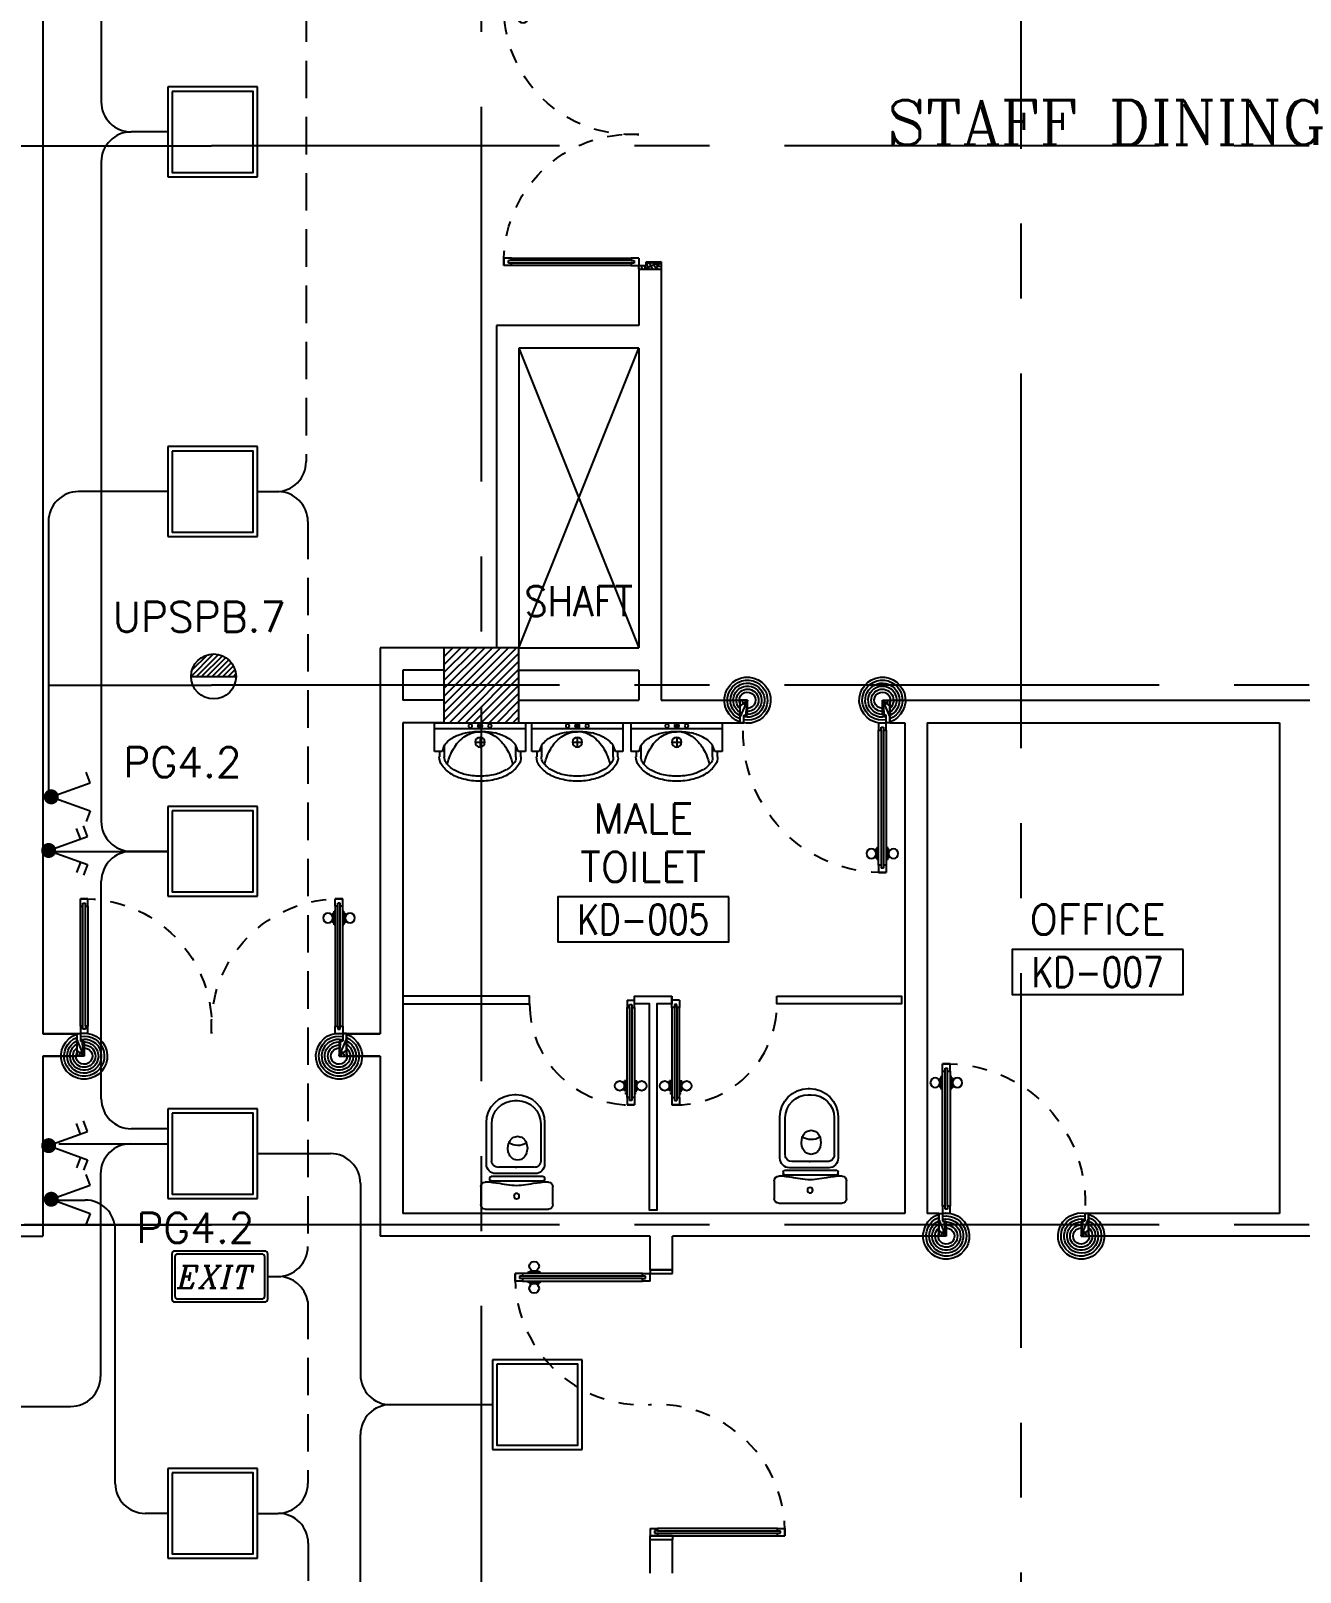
# Model space of a CAD drawing. Extents: x -10 to 91, y -4 to 87.
# Drawn here: x 70.58 to 79.05, y 52.99 to 63.27 of the extents above; entities that cross this region are included whole.
import ezdxf
from ezdxf.enums import TextEntityAlignment as Align

# ---------------------------------------------------------------- set-up
doc = ezdxf.new("R2010")
doc.units = 0
doc.header["$MEASUREMENT"] = 0
for name, pattern in [('CENTER', [2, 1.25, -0.25, 0.25, -0.25]), ('CENTERX2', [4, 2.5, -0.5, 0.5, -0.5]), ('HIDDEN', [0.375, 0.25, -0.125])]:
    doc.linetypes.add(name, pattern=pattern)
doc.layers.get('0').update_dxf_attribs({"linetype": 'CONTINUOUS'})
for name, color, linetype in [('AXES', 11, 'CENTERX2'), ('AXES1', 11, 'CENTER'), ('COL', 11, 'CONTINUOUS'), ('DIM', 11, 'CONTINUOUS'), ('DOOR', 11, 'CONTINUOUS'), ('E-CLINE', 2, 'CONTINUOUS'), ('E-HLINE', 2, 'HIDDEN'), ('E-LITE', 4, 'CONTINUOUS'), ('E-SWITCH', 4, 'CONTINUOUS'), ('E-TEXT', 4, 'CONTINUOUS'), ('E-TRXT', 4, 'CONTINUOUS'), ('EL-LITE', 4, 'CONTINUOUS'), ('HAT', 11, 'CONTINUOUS'), ('PART', 11, 'CONTINUOUS'), ('RM-BOX', 11, 'CONTINUOUS'), ('RM-NAME', 11, 'CONTINUOUS'), ('RM-NO', 11, 'CONTINUOUS'), ('SHAFTS', 11, 'CONTINUOUS'), ('SUNI-FUR', 11, 'CONTINUOUS'), ('WALL', 11, 'CONTINUOUS')]:
    doc.layers.add(name, color=color, linetype=linetype)
doc.styles.add('ITALICC', font='italicc')
doc.styles.add('ROMANC', font='romanc', dxfattribs={"height": 0.1})
doc.styles.add('ROMANS', font='ROMANS.shx', dxfattribs={"width": 0.6})

# ---------------------------------------------------------------- blocks, each defined once
blk = doc.blocks.new('RM1')
at = {"layer": 'RM-BOX'}
blk.add_lwpolyline([(570, -200), (-570, -200), (-570, -500), (570, -500)], close=True, dxfattribs=at)
at = {"layer": 'RM-NAME', "style": 'ROMANS'}
for tag, p in [('ROOMNAME1', (0, 324)), ('ROOMNAME2', (0, 0))]:
    blk.add_attdef(tag, text='', height=200, dxfattribs=at).set_placement(p, align=Align.MIDDLE)
at = {"layer": 'RM-NO', "style": 'ROMANS', "width": 0.8}
blk.add_attdef('ROOMNO', text='', height=200, dxfattribs=at).set_placement((0, -350), align=Align.MIDDLE)
blk = doc.blocks.new('A$C272A55A0')
at = {"layer": 'DOOR', "color": 0, "linetype": 'ByBlock'}
for p, q in [((0, 900), (0, 1050)), ((50, 1050), (0, 1050)), ((50, 950), (50, 1050)), ((1750, 950), (1750, 1050)), ((1750, 1050), (1800, 1050)), ((1800, 1050), (1800, 900)), ((25, 950), (50, 950)), ((25, 900), (25, 950)), ((1775, 950), (1750, 950)), ((1775, 900), (1775, 950)), ((0, 900), (25, 900)), ((75, 900), (25, 900)), ((25, 850), (25, 900)), ((42, 850), (25, 850)), ((58, 870), (42, 870)), ((42, 870), (42, 850)), ((58, 850), (58, 870)), ((75, 850), (58, 850)), ((75, 900), (75, 850)), ((1725, 900), (1775, 900)), ((1725, 900), (1725, 850)), ((1725, 850), (1742, 850)), ((1742, 870), (1758, 870)), ((1742, 850), (1742, 870)), ((1758, 870), (1758, 850)), ((1758, 850), (1775, 850)), ((1800, 900), (1775, 900)), ((1775, 850), (1775, 900)), ((1718, 160), (1709, 160)), ((1709, 95), (1709, 160)), ((1725, 173), (1718, 173)), ((1718, 173), (1718, 83)), ((1718, 95), (1718, 160)), ((1775, 173), (1782, 173)), ((1782, 173), (1782, 83)), ((1782, 160), (1791, 160)), ((1782, 95), (1782, 160)), ((1791, 95), (1791, 160)), ((25, 50), (42, 50)), ((25, 50), (25, 0)), ((25, 0), (75, 0)), ((75, 0), (25, 0)), ((42, 50), (42, 30)), ((42, 30), (58, 30)), ((58, 50), (75, 50)), ((58, 50), (58, 30)), ((75, 50), (75, 0)), ((1718, 95), (1709, 95)), ((1725, 83), (1718, 83)), ((1742, 50), (1725, 50)), ((1725, 50), (1725, 0)), ((1775, 0), (1725, 0)), ((1725, 0), (1775, 0)), ((1742, 50), (1742, 30)), ((1758, 30), (1742, 30)), ((1775, 50), (1758, 50)), ((1758, 50), (1758, 30)), ((1775, 83), (1782, 83)), ((1775, 50), (1775, 0)), ((1782, 95), (1791, 95))]:
    blk.add_line(p, q, dxfattribs=at)
at = {"layer": 'DOOR', "color": 9, "linetype": 'ByBlock'}
for p, q in [((50, 1050), (0, 1010)), ((50, 1050), (0, 937)), ((50, 1050), (37, 950)), ((1750, 1050), (1800, 1010)), ((1750, 1050), (1800, 937)), ((1750, 1050), (1763, 950))]:
    blk.add_line(p, q, dxfattribs=at)
at = {"layer": 'DOOR', "linetype": 'ByBlock'}
for p, q in [((25, 850), (25, 50)), ((42, 850), (42, 50)), ((58, 850), (58, 50)), ((75, 50), (75, 850)), ((1725, 50), (1725, 850)), ((1742, 850), (1742, 50)), ((1758, 850), (1758, 50)), ((1775, 850), (1775, 50))]:
    blk.add_line(p, q, dxfattribs=at)
at = {"layer": 'DOOR', "color": 0, "linetype": 'ByBlock'}
for centre in [(1676, 128), (1824, 128)]:
    blk.add_circle(centre, 32.4, dxfattribs=at)
at = {"layer": 'DOOR', "color": 9, "linetype": 'ByBlock'}
for centre, radius, start, end in [((50, 1050), 54.4, 203.2074, 270), ((50, 1050), 34.4, 180, 270), ((50, 1050), 14.4, 180, 270), ((1750, 1050), 14.4, 270, 0), ((1750, 1050), 34.4, 270, 0), ((1750, 1050), 54.4, 270, 336.7926), ((50, 1050), 74.4, 227.7764, 270), ((50, 1050), 94.4, 238.0182, 270), ((50, 1050), 114, 244.0838, 257.3774), ((50, 1050), 134, 248.1598, 259.28), ((1750, 1050), 74.4, 270, 312.2236), ((1750, 1050), 94.4, 270, 301.9818), ((1750, 1050), 114, 282.6226, 295.9162), ((1750, 1050), 134, 280.72, 291.8402), ((50, 1050), 154, 251.1053, 256.2858), ((1750, 1050), 154, 283.7142, 288.8947)]:
    blk.add_arc(centre, radius, start, end, dxfattribs=at)
at = {"layer": 'DOOR', "linetype": 'HIDDEN', "ltscale": 0.5}
for centre, start, end in [((50, 851), 268.3174, 3.2965), ((1750, 851), 176.7035, 271.6826)]:
    blk.add_arc(centre, 851, start, end, dxfattribs=at)
at = {"layer": 'WALL', "linetype": 'ByBlock'}
blk.add_line((1800, 900), (1800, 1050), dxfattribs=at)
blk = doc.blocks.new('COL50')
at = {"layer": 'COL'}
blk.add_lwpolyline([(-250, 250), (-250, -250), (250, -250), (250, 250)], close=True, dxfattribs=at)
blk = doc.blocks.new('*X44')
at = {"color": 0}
for p, q in [((84179, 55117), (84663, 55601)), ((84179, 55170), (84610, 55601)), ((84179, 55223), (84557, 55601)), ((84179, 55276), (84504, 55601)), ((84179, 55329), (84451, 55601)), ((84179, 55382), (84398, 55601)), ((84179, 55435), (84345, 55601)), ((84179, 55488), (84292, 55601)), ((84179, 55541), (84239, 55601)), ((84179, 55594), (84186, 55601)), ((84216, 55101), (84679, 55564)), ((84269, 55101), (84679, 55511)), ((84322, 55101), (84679, 55458)), ((84375, 55101), (84679, 55405)), ((84428, 55101), (84679, 55352)), ((84481, 55101), (84679, 55299)), ((84534, 55101), (84679, 55246)), ((84587, 55101), (84679, 55193)), ((84640, 55101), (84679, 55140))]:
    blk.add_line(p, q, dxfattribs=at)
blk = doc.blocks.new('2')
at = {"layer": 'SUNI-FUR', "linetype": 'Continuous'}
for p, q in [((0.016, 0.724), (-0.003, 0.724)), ((0.014, 0.765), (0.004, 0.765)), ((-0.185, 0.576), (-0.185, 0.3)), ((-0.159, 0.57), (-0.159, 0.32)), ((0.168, 0.32), (0.168, 0.57)), ((0.203, 0.3), (0.203, 0.576)), ((-0.065, 0.438), (-0.07, 0.406)), ((-0.005, 0.487), (-0.029, 0.481)), ((0.019, 0.481), (-0.005, 0.487)), ((0.06, 0.406), (0.055, 0.438)), ((-0.07, 0.406), (-0.065, 0.375)), ((-0.029, 0.331), (-0.005, 0.326)), ((-0.005, 0.326), (0.019, 0.331)), ((0.057, 0.377), (0.06, 0.406)), ((-0.186, 0.199), (-0.186, 0.208)), ((-0.176, 0.218), (0.172, 0.218)), ((-0.122, 0.237), (0.009, 0.237)), ((-0.113, 0.279), (0.008, 0.279)), ((0.001, 0.279), (0.123, 0.279)), ((0.008, 0.279), (0.001, 0.279)), ((0.009, 0.237), (0.14, 0.237)), ((0.182, 0.208), (0.182, 0.199)), ((-0.241, 0.03), (-0.241, 0.15)), ((-0.211, 0.18), (-0.17, 0.18)), ((0.172, 0.189), (-0.176, 0.189)), ((0.174, 0.18), (0.211, 0.18)), ((0.174, 0.18), (0.174, 0.18)), ((0.241, 0.15), (0.241, 0.03)), ((0.211, 0), (-0.211, 0))]:
    blk.add_line(p, q, dxfattribs=at)
blk.add_circle((0.002, 0.087), 0.0184, dxfattribs=at)
for centre, radius, start, end in [((0.004, 0.576), 0.189, 90, 180), ((-0.005, 0.57), 0.154, 90, 180), ((0.014, 0.576), 0.189, 0, 90), ((0.014, 0.57), 0.154, 0, 90), ((0.013, 0.412), 0.082, 141.0758, 161.504), ((-0.007, 0.537), 0.112, 239.4234, 302.9162), ((0.002, 0.421), 0.0682, 117.1532, 141.0758), ((-0.012, 0.421), 0.0682, 38.9242, 62.8468), ((-0.023, 0.412), 0.082, 18.496, 38.9242), ((-0.116, 0.322), 0.0432, 183.5129, 273.5129), ((0.013, 0.401), 0.082, 198.496, 218.9242), ((0.002, 0.392), 0.0682, 218.9242, 242.8468), ((-0.012, 0.392), 0.0682, 297.1532, 321.0758), ((-0.029, 0.406), 0.0901, 321.0758, 341.504), ((0.125, 0.322), 0.0432, 266.4871, 356.4871), ((-0.176, 0.208), 0.01, 90, 180), ((-0.122, 0.3), 0.063, 180, 270), ((0.14, 0.3), 0.063, 270, 0), ((0.172, 0.208), 0.01, 0, 90), ((-0.211, 0.15), 0.03, 90, 180), ((-0.176, 0.199), 0.01, 180, 270), ((-0.201, -0.252), 0.433, 79.7535, 85.8109), ((0.075, 1.126), 0.973, 258.1938, 265.7347), ((-0.07, 1.126), 0.973, 274.2653, 281.8062), ((0.206, -0.252), 0.433, 94.1891, 100.2465), ((0.172, 0.199), 0.01, 270, 0), ((0.211, 0.15), 0.03, 0, 90), ((-0.211, 0.03), 0.03, 180, 270), ((0.211, 0.03), 0.03, 270, 0)]:
    blk.add_arc(centre, radius, start, end, dxfattribs=at)
blk = doc.blocks.new('A$C24ED45A6')
at = {"layer": 'DOOR', "color": 0, "linetype": 'ByBlock'}
for p, q in [((925, 1100), (925, 1150)), ((925, 1150), (975, 1150)), ((975, 1150), (925, 1150)), ((975, 1100), (975, 1150)), ((909, 1055), (909, 990)), ((918, 1055), (909, 1055)), ((918, 978), (918, 1068)), ((925, 1068), (918, 1068)), ((918, 1055), (918, 990)), ((942, 1100), (925, 1100)), ((942, 1100), (942, 1120)), ((958, 1120), (942, 1120)), ((958, 1100), (958, 1120)), ((975, 1100), (958, 1100)), ((975, 1068), (982, 1068)), ((982, 978), (982, 1068)), ((982, 1055), (982, 990)), ((982, 1055), (991, 1055)), ((991, 1055), (991, 990)), ((918, 990), (909, 990)), ((925, 978), (918, 978)), ((975, 978), (982, 978)), ((982, 990), (991, 990)), ((0, 0), (0, 150)), ((0, 150), (25, 150)), ((25, 150), (25, 100)), ((925, 150), (925, 200)), ((925, 200), (942, 200)), ((925, 150), (975, 150)), ((942, 200), (942, 180)), ((942, 180), (958, 180)), ((958, 180), (958, 200)), ((958, 200), (975, 200)), ((975, 200), (975, 150)), ((1000, 150), (975, 150)), ((975, 150), (975, 100)), ((1000, 150), (1000, 0)), ((50, 0), (0, 0)), ((25, 100), (50, 100)), ((50, 100), (50, 0)), ((975, 100), (950, 100)), ((950, 100), (950, 0)), ((950, 0), (1000, 0))]:
    blk.add_line(p, q, dxfattribs=at)
at = {"layer": 'DOOR', "linetype": 'ByBlock'}
for p, q in [((925, 1100), (925, 200)), ((942, 200), (942, 1100)), ((958, 200), (958, 1100)), ((975, 200), (975, 1100))]:
    blk.add_line(p, q, dxfattribs=at)
at = {"layer": 'DOOR', "color": 9, "linetype": 'ByBlock'}
for p, q in [((50, 0), (0, 114)), ((950, 0), (1000, 114)), ((50, 0), (0, 40)), ((50, 0), (37, 100)), ((950, 0), (963, 100)), ((950, 0), (1000, 40))]:
    blk.add_line(p, q, dxfattribs=at)
at = {"layer": 'DOOR', "color": 0, "linetype": 'ByBlock'}
for centre in [(876, 1023), (1024, 1023)]:
    blk.add_circle(centre, 32.4, dxfattribs=at)
at = {"layer": 'DOOR', "linetype": 'HIDDEN', "ltscale": 0.5}
blk.add_arc((950, 222), 928, 88.456, 184.4816, dxfattribs=at)
at = {"layer": 'DOOR', "color": 9, "linetype": 'ByBlock'}
for centre, radius, start, end in [((50, 0), 154, 103.7142, 108.8947), ((50, 0), 134, 100.72, 111.8402), ((50, 0), 114, 102.6226, 115.9162), ((950, 0), 134, 68.1598, 79.28), ((950, 0), 114, 64.0838, 77.3774), ((950, 0), 154, 71.1053, 76.2858), ((50, 0), 94.4, 90, 121.9818), ((50, 0), 74.4, 90, 132.2236), ((50, 0), 54.4, 90, 156.7926), ((50, 0), 34.4, 90, 180), ((50, 0), 14.4, 90, 180), ((950, 0), 94.4, 58.0182, 90), ((950, 0), 74.4, 47.7764, 90), ((950, 0), 54.4, 23.2074, 90), ((950, 0), 34.4, 0, 90), ((950, 0), 14.4, 0, 90)]:
    blk.add_arc(centre, radius, start, end, dxfattribs=at)
at = {"layer": 'WALL'}
blk.add_line((1000, 0), (1000, 150), dxfattribs=at)
blk = doc.blocks.new('fe-door')
at = {"layer": 'DOOR', "color": 0, "linetype": 'ByBlock'}
for p, q in [((-900, 1775), (-900, 1725)), ((-900, 1725), (-900, 1775)), ((-850, 1775), (-900, 1775)), ((-870, 1758), (-870, 1742)), ((-850, 1758), (-870, 1758)), ((-850, 1775), (-850, 1758)), ((-818, 1775), (-818, 1782)), ((-728, 1782), (-818, 1782)), ((-805, 1782), (-805, 1791)), ((-805, 1791), (-740, 1791)), ((-805, 1782), (-740, 1782)), ((-740, 1782), (-740, 1791)), ((-728, 1775), (-728, 1782)), ((-50, 1758), (-50, 1775)), ((-50, 1775), (0, 1775)), ((-30, 1758), (-50, 1758)), ((-30, 1742), (-30, 1758)), ((150, 1800), (0, 1800)), ((0, 1800), (0, 1775)), ((0, 1725), (0, 1775)), ((0, 1775), (150, 1775)), ((150, 1775), (150, 1800)), ((-850, 1725), (-900, 1725)), ((-850, 1742), (-870, 1742)), ((-850, 1742), (-850, 1725)), ((-818, 1725), (-818, 1718)), ((-728, 1718), (-818, 1718)), ((-805, 1718), (-805, 1709)), ((-805, 1718), (-740, 1718)), ((-805, 1709), (-740, 1709)), ((-740, 1718), (-740, 1709)), ((-728, 1725), (-728, 1718)), ((-50, 1725), (-50, 1742)), ((-50, 1742), (-30, 1742)), ((0, 1725), (-50, 1725)), ((0, 75), (0, 25)), ((0, 75), (50, 75)), ((0, 0), (0, 25)), ((0, 25), (50, 25)), ((150, 25), (0, 25)), ((0, 0), (150, 0)), ((30, 58), (30, 42)), ((50, 58), (30, 58)), ((30, 42), (50, 42)), ((50, 75), (50, 58)), ((50, 42), (50, 25)), ((150, 25), (150, 0)), ((850, 58), (850, 75)), ((850, 75), (900, 75)), ((850, 58), (870, 58)), ((850, 25), (850, 42)), ((850, 42), (870, 42)), ((850, 25), (900, 25)), ((870, 42), (870, 58)), ((900, 25), (900, 75)), ((900, 75), (900, 25))]:
    blk.add_line(p, q, dxfattribs=at)
at = {"layer": 'DOOR', "linetype": 'ByBlock'}
for p, q in [((-50, 1775), (-850, 1775)), ((-50, 1758), (-850, 1758)), ((-50, 1742), (-850, 1742)), ((-850, 1725), (-50, 1725)), ((850, 75), (50, 75)), ((50, 58), (850, 58)), ((50, 42), (850, 42)), ((50, 25), (850, 25))]:
    blk.add_line(p, q, dxfattribs=at)
at = {"layer": 'DOOR', "color": 0, "linetype": 'ByBlock'}
for centre in [(-773, 1824), (-773, 1676)]:
    blk.add_circle(centre, 32.4, dxfattribs=at)
at = {"layer": 'DOOR', "linetype": 'HIDDEN', "ltscale": 0.5}
for centre, start, end in [((-49, 1750), 178.3174, 273.2965), ((49, 50), 358.3174, 93.2965)]:
    blk.add_arc(centre, 851, start, end, dxfattribs=at)
at = {"layer": 'WALL'}
for p, q in [((0, 1800), (150, 1800)), ((0, 0), (150, 0))]:
    blk.add_line(p, q, dxfattribs=at)
at = {"layer": 'WALL', "linetype": 'ByBlock'}
blk.add_line((0, 1800), (150, 1800), dxfattribs=at)
blk = doc.blocks.new('3')
at = {"layer": 'SUNI-FUR', "linetype": 'Continuous'}
for p, q in [((-0.304, 0), (-0.304, -0.192)), ((0.304, 0), (-0.304, 0)), ((0.304, -0.192), (0.304, 0)), ((0.304, -0.039), (-0.304, -0.039)), ((0.016, -0.021), (-0.015, -0.021)), ((0, -0.005), (0, -0.037)), ((0, -0.098), (0, -0.162)), ((-0.304, -0.192), (-0.254, -0.192)), ((-0.271, -0.228), (-0.271, -0.192)), ((-0.254, -0.192), (-0.239, -0.15)), ((-0.239, -0.228), (-0.239, -0.15)), ((0.032, -0.13), (-0.032, -0.13)), ((0.239, -0.15), (0.254, -0.192)), ((0.239, -0.15), (0.239, -0.228)), ((0.254, -0.192), (0.304, -0.192)), ((0.271, -0.192), (0.271, -0.228))]:
    blk.add_line(p, q, dxfattribs=at)
for centre, radius in [((-0.065, -0.021), 0.0124), ((0, -0.13), 0.0325), ((0, -0.021), 0.0155), ((0.065, -0.021), 0.0124)]:
    blk.add_circle(centre, radius, dxfattribs=at)
for centre, radius, start, end in [((-0.085, -0.267), 0.193, 117.0377, 142.6695), ((-0.028, -0.365), 0.307, 103.0865, 118.1878), ((0.054, -0.312), 0.27, 118.7422, 143.0578), ((-0.008, -0.528), 0.47, 89.0532, 100.9895), ((-0.012, -0.189), 0.13, 84.8536, 119.4454), ((0, -0.527), 0.469, 78.0637, 90), ((0.003, -0.228), 0.168, 61.4441, 91.1678), ((-0.04, -0.297), 0.25, 35.9608, 60.2764), ((0.034, -0.367), 0.306, 62.9623, 78.0637), ((0.085, -0.267), 0.193, 37.3305, 62.9623), ((0.104, -0.343), 0.328, 144.0392, 163.2739), ((-0.104, -0.343), 0.328, 16.7261, 35.9608), ((-0.191, -0.235), 0.0807, 174.5539, 214.673), ((-0.083, -0.16), 0.212, 214.673, 239.0867), ((-0.187, -0.234), 0.0525, 173.0893, 213.2084), ((-0.083, -0.16), 0.18, 214.673, 239.0867), ((0.204, -0.373), 0.433, 163.2739, 167.375), ((0.089, -0.171), 0.167, 300.9133, 325.327), ((0.089, -0.171), 0.2, 300.9133, 325.327), ((-0.204, -0.373), 0.433, 12.7359, 16.7261), ((0.171, -0.228), 0.068, 325.327, 0), ((0.171, -0.228), 0.101, 325.327, 0), ((-0.035, -0.081), 0.305, 239.0867, 256.0699), ((-0.035, -0.081), 0.272, 239.0867, 256.0699), ((0, 0.062), 0.452, 256.0699, 270), ((0, 0.062), 0.419, 256.0699, 270), ((0, 0.062), 0.419, 270, 283.9301), ((0, 0.062), 0.452, 270, 283.9301), ((0.035, -0.081), 0.272, 283.9301, 300.9133), ((0.035, -0.081), 0.305, 283.9301, 300.9133)]:
    blk.add_arc(centre, radius, start, end, dxfattribs=at)
blk = doc.blocks.new('L42')
at = {"layer": 'E-LITE'}
for p, q in [((0.3, 0.3), (-0.3, 0.3)), ((-0.3, 0.3), (-0.3, -0.3)), ((0.3, -0.3), (0.3, 0.3)), ((-0.3, -0.3), (0.3, -0.3))]:
    blk.add_line(p, q, dxfattribs=at)
at = {"layer": 'E-LITE', "color": 8}
blk.add_lwpolyline([(-0.27, 0.27), (-0.27, -0.27), (0.27, -0.27), (0.27, 0.27)], close=True, dxfattribs=at)
blk = doc.blocks.new('1G2W')
for p, q in [((0.517, 0.188), (0.466, 0.329)), ((0, 0), (0.517, 0.188)), ((0, 0), (0.517, -0.188)), ((0.517, -0.188), (0.466, -0.329))]:
    blk.add_line(p, q)
at = {"const_width": 0.1}
blk.add_lwpolyline([(-0.05, 0, 1), (0.05, 0, 1)], format="xyb", close=True, dxfattribs=at)
blk = doc.blocks.new('EXIT')
at = {"layer": 'E-LITE', "color": 4}
for p, q in [((-0.32, 0.15), (-0.32, -0.15)), ((0.3, 0.17), (-0.3, 0.17)), ((0.32, -0.15), (0.32, 0.15)), ((-0.3, -0.17), (0.3, -0.17))]:
    blk.add_line(p, q, dxfattribs=at)
at = {"layer": 'E-LITE', "color": 8}
for p, q in [((-0.3, 0.13), (-0.3, -0.13)), ((0.28, 0.15), (-0.28, 0.15)), ((0.3, -0.13), (0.3, 0.13)), ((-0.28, -0.15), (0.28, -0.15))]:
    blk.add_line(p, q, dxfattribs=at)
at = {"layer": 'E-LITE', "color": 4}
for centre, start, end in [((-0.3, 0.15), 90, 180), ((0.3, 0.15), 360, 90), ((-0.3, -0.15), 180, 270), ((0.3, -0.15), 270, 0)]:
    blk.add_arc(centre, 0.02, start, end, dxfattribs=at)
at = {"layer": 'E-LITE', "color": 8}
for centre, start, end in [((-0.28, 0.13), 90, 180), ((0.28, 0.13), 0, 90), ((-0.28, -0.13), 180, 270), ((0.28, -0.13), 270, 0)]:
    blk.add_arc(centre, 0.02, start, end, dxfattribs=at)
at = {"layer": 'E-LITE', "color": 5, "style": 'ITALICC'}
blk.add_text('EXIT', height=0.15, dxfattribs=at).set_placement((-0.284, -0.078))
blk = doc.blocks.new('2G2W')
for p, q in [((0.423, 0.154), (0.372, 0.295)), ((0.517, 0.188), (0.466, 0.329)), ((0, 0), (0.517, 0.188)), ((0, 0), (0.517, -0.188)), ((0.423, -0.154), (0.372, -0.295)), ((0.517, -0.188), (0.466, -0.329))]:
    blk.add_line(p, q)
at = {"const_width": 0.1}
blk.add_lwpolyline([(-0.05, 0, 1), (0.05, 0, 1)], format="xyb", close=True, dxfattribs=at)
blk = doc.blocks.new('EL')
at = {"layer": 'EL-LITE'}
h = blk.add_hatch(dxfattribs=at)
h.set_pattern_fill('ANSI31', color=4, scale=0.2, style=0)
h.set_pattern_definition([(45, (587.071197, 567.777136), (-0.0176776695, 0.0176776695), [])])
h.paths.add_polyline_path([(0.15, 0, 1), (-0.15, 0)])
at = {"layer": 'EL-LITE', "color": 4}
blk.add_line((-0.15, 0), (0.15, 0), dxfattribs=at)
blk.add_circle((0, 0), 0.15, dxfattribs=at)

msp = doc.modelspace()

# ---------------------------------------------------------------- linework, layer by layer
at = {"layer": 'AXES'}
for p, q in [((73.5839, -3.736), (73.5839, 86.0986)), ((77.1839, 14.4854), (77.1839, 73.3054)), ((13.5439, 62.5054), (71.7839, 62.5054)), ((90.1058, 62.5054), (71.7839, 62.5054)), ((2.6925, 58.9054), (71.7839, 58.9054)), ((90.1058, 58.9054), (71.7839, 58.9054)), ((13.5439, 55.3054), (71.7839, 55.3054)), ((90.1058, 55.3054), (71.7839, 55.3054))]:
    msp.add_line(p, q, dxfattribs=at)
at = {"layer": 'AXES1'}
msp.add_line((71.7839, 55.3054), (69.3839, 55.3054), dxfattribs=at)
at = {"layer": 'DOOR', "linetype": 'ByBlock'}
for p, q in [((74.5553, 56.8054), (74.5553, 56.7554)), ((74.5553, 56.8054), (74.6053, 56.8054)), ((74.5723, 56.7554), (74.5723, 56.7754)), ((74.5723, 56.7754), (74.5883, 56.7754)), ((74.5883, 56.7754), (74.5883, 56.7554)), ((74.6053, 56.7554), (74.6053, 56.8054)), ((74.8553, 56.7554), (74.8553, 56.8054)), ((74.9053, 56.8054), (74.8553, 56.8054)), ((74.8723, 56.7754), (74.8723, 56.7554)), ((74.8883, 56.7754), (74.8723, 56.7754)), ((74.8883, 56.7554), (74.8883, 56.7754)), ((74.9053, 56.8054), (74.9053, 56.7554)), ((74.5553, 56.1554), (74.5553, 56.7554)), ((74.5553, 56.7554), (74.5723, 56.7554)), ((74.5723, 56.7554), (74.5723, 56.1554)), ((74.5883, 56.7554), (74.5883, 56.1554)), ((74.5883, 56.7554), (74.6053, 56.7554)), ((74.6053, 56.7554), (74.6053, 56.1554)), ((74.8553, 56.7554), (74.8553, 56.1554)), ((74.8723, 56.7554), (74.8553, 56.7554)), ((74.8723, 56.7554), (74.8723, 56.1554)), ((74.8883, 56.7554), (74.8883, 56.1554)), ((74.9053, 56.7554), (74.8883, 56.7554)), ((74.9053, 56.1554), (74.9053, 56.7554)), ((74.5481, 56.2652), (74.5391, 56.2652)), ((74.5391, 56.2004), (74.5391, 56.2652)), ((74.5481, 56.2004), (74.5481, 56.2652)), ((74.6125, 56.2652), (74.6215, 56.2652)), ((74.6125, 56.2004), (74.6125, 56.2652)), ((74.6215, 56.2004), (74.6215, 56.2652)), ((74.8481, 56.2652), (74.8391, 56.2652)), ((74.8391, 56.2004), (74.8391, 56.2652)), ((74.8481, 56.2004), (74.8481, 56.2652)), ((74.9125, 56.2652), (74.9215, 56.2652)), ((74.9125, 56.2004), (74.9125, 56.2652)), ((74.9215, 56.2004), (74.9215, 56.2652)), ((74.5481, 56.2004), (74.5391, 56.2004)), ((74.5553, 56.1878), (74.5481, 56.1878)), ((74.5481, 56.1778), (74.5481, 56.1878)), ((74.5553, 56.1778), (74.5481, 56.1778)), ((74.5723, 56.1554), (74.5553, 56.1554)), ((74.5553, 56.1554), (74.5553, 56.1054)), ((74.5723, 56.1554), (74.5723, 56.1354)), ((74.6053, 56.1554), (74.5883, 56.1554)), ((74.5883, 56.1554), (74.5883, 56.1354)), ((74.6053, 56.1878), (74.6125, 56.1878)), ((74.6053, 56.1778), (74.6125, 56.1778)), ((74.6053, 56.1554), (74.6053, 56.1054)), ((74.6125, 56.2004), (74.6215, 56.2004)), ((74.6125, 56.1778), (74.6125, 56.1878)), ((74.8481, 56.2004), (74.8391, 56.2004)), ((74.8553, 56.1878), (74.8481, 56.1878)), ((74.8481, 56.1778), (74.8481, 56.1878)), ((74.8553, 56.1778), (74.8481, 56.1778)), ((74.8553, 56.1554), (74.8723, 56.1554)), ((74.8553, 56.1554), (74.8553, 56.1054)), ((74.8723, 56.1554), (74.8723, 56.1354)), ((74.8883, 56.1554), (74.9053, 56.1554)), ((74.8883, 56.1554), (74.8883, 56.1354)), ((74.9053, 56.1878), (74.9125, 56.1878)), ((74.9053, 56.1778), (74.9125, 56.1778)), ((74.9053, 56.1554), (74.9053, 56.1054)), ((74.9125, 56.2004), (74.9215, 56.2004)), ((74.9125, 56.1778), (74.9125, 56.1878)), ((74.8553, 56.1054), (74.9053, 56.1054)), ((74.9053, 56.1054), (74.8553, 56.1054)), ((74.8723, 56.1354), (74.8883, 56.1354))]:
    msp.add_line(p, q, dxfattribs=at)
at = {"layer": 'DOOR', "color": 97, "linetype": 'ByBlock'}
for p, q in [((74.6053, 56.1054), (74.5553, 56.1054)), ((74.5553, 56.1054), (74.6053, 56.1054)), ((74.5883, 56.1354), (74.5723, 56.1354))]:
    msp.add_line(p, q, dxfattribs=at)
at = {"layer": 'DOOR', "linetype": 'ByBlock'}
for centre in [(74.5068, 56.2328), (74.6538, 56.2328), (74.8068, 56.2328), (74.9538, 56.2328)]:
    msp.add_circle(centre, 0.0324, dxfattribs=at)
at = {"layer": 'DOOR', "linetype": 'HIDDEN', "ltscale": 0.5}
for centre, start, end in [((74.5803, 56.78), 179.96077, 272.12255), ((74.8803, 56.78), 267.87745, 0.03923)]:
    msp.add_arc(centre, 0.675, start, end, dxfattribs=at)
at = {"layer": 'E-CLINE', "color": 4}
for p, q in [((71.0475, 64.7973), (71.0475, 62.7973)), ((71.0475, 64.7973), (71.0475, 62.7973)), ((71.4909, 62.5973), (71.2475, 62.5973)), ((71.4909, 62.5973), (71.2475, 62.5973)), ((71.0475, 62.3973), (71.0475, 57.9973)), ((71.0475, 62.3973), (71.0475, 57.9973)), ((71.4909, 60.1973), (70.8956, 60.1973)), ((72.0909, 60.1973), (72.2146, 60.1973)), ((72.0909, 60.1973), (72.2146, 60.1973)), ((70.6956, 59.9973), (70.6956, 58.154)), ((71.4909, 57.7973), (71.2475, 57.7973)), ((71.4909, 57.7973), (71.2475, 57.7973)), ((71.0482, 56.1462), (71.0482, 57.5973)), ((71.0482, 56.1462), (71.0482, 57.5973)), ((71.4909, 55.9462), (71.2482, 55.9462)), ((71.4909, 55.9462), (71.2482, 55.9462)), ((72.0909, 55.7804), (72.5769, 55.7804)), ((72.7769, 55.5804), (72.7769, 54.3054)), ((72.1582, 54.9606), (72.2285, 54.9606)), ((72.1582, 54.9606), (72.2285, 54.9606)), ((73.6572, 54.1054), (72.9769, 54.1054)), ((72.7769, 51.1804), (72.7769, 53.9054)), ((72.0909, 53.3804), (72.2285, 53.3804)), ((72.0909, 53.3804), (72.2285, 53.3804))]:
    msp.add_line(p, q, dxfattribs=at)
for centre, start, end in [((71.2475, 62.7973), 180, 270), ((71.2475, 62.7973), 180, 270), ((71.2475, 62.3973), 90, 180), ((71.2475, 62.3973), 90, 180), ((72.2146, 60.3973), 270, 0), ((72.2146, 60.3973), 270, 0), ((70.8956, 59.9973), 90, 180), ((72.2259, 59.9973), 0, 90), ((72.2259, 59.9973), 0, 90), ((71.2475, 57.9973), 180, 270), ((71.2475, 57.9973), 180, 270), ((71.2482, 57.5973), 90, 180), ((71.2482, 57.5973), 90, 180), ((71.2482, 56.1462), 180, 270), ((71.2482, 56.1462), 180, 270), ((72.5769, 55.5804), 0, 90), ((72.2259, 55.1606), 270, 0), ((72.2259, 55.1606), 270, 0), ((72.2285, 54.7606), 9.3126, 90), ((72.9769, 54.3054), 180, 270), ((72.9769, 53.9054), 90, 180), ((72.2259, 53.5804), 270, 0), ((72.2259, 53.5804), 270, 0), ((72.2285, 53.1804), 0, 90)]:
    msp.add_arc(centre, 0.2, start, end, dxfattribs=at)
at = {"layer": 'E-HLINE', "color": 4}
for p, q in [((72.4146, 67.1973), (72.4146, 60.3973)), ((72.4146, 67.1973), (72.4146, 60.3973)), ((72.4259, 59.9973), (72.4259, 55.1606)), ((72.4259, 59.9973), (72.4259, 55.1606)), ((72.4259, 54.793), (72.4259, 53.5804)), ((72.4259, 54.793), (72.4259, 53.5804)), ((72.4285, 53.1804), (72.4285, 46.3511)), ((72.4285, 53.1804), (72.4285, 46.3511))]:
    msp.add_line(p, q, dxfattribs=at)
at = {"layer": 'E-SWITCH', "color": 4}
for p, q in [((70.7012, 57.7967), (70.9407, 57.7967)), ((70.7012, 57.7967), (70.9407, 57.7967)), ((70.7012, 57.7967), (71.4909, 57.7967)), ((70.7654, 55.8447), (71.4909, 55.846)), ((71.0432, 55.6452), (71.0432, 54.2935)), ((70.7012, 55.4707), (70.9407, 55.4707)), ((70.7012, 55.4707), (70.9407, 55.4707)), ((70.7012, 55.4707), (70.9407, 55.4707)), ((71.1407, 53.5804), (71.1407, 55.2707)), ((71.1407, 53.5804), (71.1407, 55.2707)), ((71.1407, 53.5804), (71.1407, 55.2707)), ((70.2236, 54.0935), (70.8432, 54.0935)), ((70.397, 54.0935), (70.647, 54.0935)), ((71.4909, 53.3804), (71.3407, 53.3804)), ((71.4909, 53.3804), (71.3407, 53.3804)), ((71.4909, 53.3804), (71.3407, 53.3804))]:
    msp.add_line(p, q, dxfattribs=at)
for centre, start, end in [((71.2432, 55.6456), 90.10727, 180), ((70.9407, 55.2707), 0, 90), ((70.9407, 55.2707), 0, 90), ((70.9407, 55.2707), 0, 90), ((70.8432, 54.2935), 270, 0), ((71.3407, 53.5804), 180, 270), ((71.3407, 53.5804), 180, 270), ((71.3407, 53.5804), 180, 270)]:
    msp.add_arc(centre, 0.2, start, end, dxfattribs=at)
at = {"layer": 'PART'}
msp.add_line((74.8553, 56.7804), (74.8553, 56.8304), dxfattribs=at)
for points in [[(73.0589, 56.7804), (73.9053, 56.78), (73.9053, 56.8304), (73.0589, 56.8304)], [(74.8553, 56.8304), (74.8553, 56.7804), (74.7553, 56.7804), (74.7553, 55.4034), (74.7053, 55.4034), (74.7053, 56.7804), (74.6053, 56.7804), (74.6053, 56.8304), (74.8553, 56.8304)]]:
    msp.add_lwpolyline(points, dxfattribs=at)
msp.add_lwpolyline([(75.5553, 56.8304), (76.3859, 56.8304), (76.3859, 56.7804), (75.5553, 56.78)], close=True, dxfattribs=at)
at = {"layer": 'SHAFTS'}
for p, q in [((73.8339, 59.1554), (74.6339, 61.1554)), ((73.8339, 61.1554), (74.6339, 59.1554))]:
    msp.add_line(p, q, dxfattribs=at)
at = {"layer": 'WALL'}
for p, q in [((70.6589, 72.6304), (70.6589, 56.5804)), ((70.6589, 72.6304), (70.6589, 56.5804)), ((70.6589, 72.6304), (70.6589, 56.5804)), ((70.6589, 72.2745), (70.6589, 56.5804)), ((74.6339, 61.6804), (74.7839, 61.6804)), ((74.6339, 61.6804), (74.6339, 61.3054)), ((74.7839, 61.6804), (74.7839, 58.8054)), ((73.6839, 61.3054), (73.6839, 59.1554)), ((74.6339, 61.3054), (73.6839, 61.3054)), ((74.1839, 61.3054), (73.6839, 61.3054)), ((73.6839, 61.3054), (73.6839, 59.1554)), ((73.8339, 61.1554), (73.8339, 59.1554)), ((74.6339, 61.1554), (73.8339, 61.1554)), ((73.8339, 61.1554), (73.8339, 59.1554)), ((74.1839, 61.1554), (73.8339, 61.1554)), ((74.6339, 61.1554), (74.6339, 59.1554)), ((72.9089, 59.1554), (72.9089, 56.5804)), ((72.9089, 59.1554), (72.9089, 56.5804)), ((73.3339, 59.1554), (72.9089, 59.1554)), ((73.3339, 59.1554), (72.9089, 59.1554)), ((73.3339, 59.1554), (72.9089, 59.1554)), ((73.8339, 59.1554), (74.6339, 59.1554)), ((73.8339, 59.1554), (74.1839, 59.1554)), ((73.3339, 59.0054), (73.0589, 59.0054)), ((73.0589, 59.0054), (73.0589, 58.8054)), ((73.8339, 59.0054), (74.6339, 59.0054)), ((74.6339, 59.0054), (74.6339, 58.8054)), ((73.3339, 58.8054), (73.0589, 58.8054)), ((73.8339, 58.8054), (74.6339, 58.8054)), ((74.7839, 58.8054), (75.3089, 58.8054)), ((75.3089, 58.8054), (75.3089, 58.6554)), ((76.3089, 58.8054), (80.5339, 58.8054)), ((76.3089, 58.6554), (76.3089, 58.8054)), ((73.0589, 58.6554), (73.0589, 55.3804)), ((73.0589, 58.6554), (73.0589, 55.3804)), ((73.3339, 58.6554), (73.0589, 58.6554)), ((73.3339, 58.6554), (73.0589, 58.6554)), ((73.8339, 58.6554), (75.3089, 58.6554)), ((76.3089, 58.6554), (76.4089, 58.6554)), ((76.4089, 58.6554), (76.4089, 55.3804)), ((76.5589, 58.6554), (76.5589, 55.3804)), ((76.5589, 58.6554), (78.9089, 58.6554)), ((78.9089, 58.6554), (78.9089, 55.3804)), ((70.8839, 56.5804), (70.6589, 56.5804)), ((70.6589, 56.5804), (70.8839, 56.5804)), ((70.8839, 56.5804), (70.6589, 56.5804)), ((70.6589, 56.5804), (70.8839, 56.5804)), ((70.8839, 56.5804), (70.8839, 56.4304)), ((70.8839, 56.5804), (70.8839, 56.4304)), ((70.8839, 56.5804), (70.8839, 56.4304)), ((70.8839, 56.5804), (70.8839, 56.4304)), ((72.9089, 56.5804), (72.6839, 56.5804)), ((72.6839, 56.5804), (72.6839, 56.4304)), ((72.6839, 56.5804), (72.6839, 56.4304)), ((72.6839, 56.5804), (72.9089, 56.5804)), ((70.6589, 56.4304), (70.6589, 55.2304)), ((70.8839, 56.4304), (70.6589, 56.4304)), ((70.6589, 56.4304), (70.6589, 55.2304)), ((70.6589, 56.4304), (70.8839, 56.4304)), ((70.6589, 56.4304), (70.6589, 55.2304)), ((70.8839, 56.4304), (70.6589, 56.4304)), ((70.6589, 56.4304), (70.6589, 55.2304)), ((70.6589, 56.4304), (70.8839, 56.4304)), ((72.9089, 56.4304), (72.6839, 56.4304)), ((72.6839, 56.4304), (72.9089, 56.4304)), ((72.9089, 56.4304), (72.9089, 55.2304)), ((72.9089, 56.4304), (72.9089, 55.2304)), ((76.4089, 55.3804), (73.0589, 55.3804)), ((74.4303, 55.3804), (73.0589, 55.3804)), ((76.6353, 55.3804), (76.5589, 55.3804)), ((76.6353, 55.3804), (76.6353, 55.2304)), ((78.9089, 55.3804), (77.6353, 55.3804)), ((77.6353, 55.3804), (77.6353, 55.2304)), ((68.8589, 55.2304), (70.6589, 55.2304)), ((69.3839, 55.2304), (70.6589, 55.2304)), ((74.7089, 55.2304), (72.9089, 55.2304)), ((74.1839, 55.2304), (72.9089, 55.2304)), ((74.7089, 55.0054), (74.7089, 55.2304)), ((74.8589, 55.0054), (74.8589, 55.2304)), ((76.6353, 55.2304), (74.8589, 55.2304)), ((80.7589, 55.2304), (77.6353, 55.2304)), ((74.7089, 55.0054), (74.8589, 55.0054)), ((74.7089, 52.9804), (74.7089, 53.2054)), ((74.7089, 53.2054), (74.8589, 53.2054)), ((74.8589, 52.9804), (74.8589, 53.2054))]:
    msp.add_line(p, q, dxfattribs=at)

# ---------------------------------------------------------------- block references
at = {"layer": 'COL', "xscale": 0.001000000047497451, "yscale": 0.0009999999892897904, "zscale": 0.001}
msp.add_blockref('COL50', (73.5839, 58.9054), dxfattribs=at)
at = {"layer": 'DIM', "xscale": 0.001000000047497451, "yscale": 0.0009999999892897904, "zscale": 0.001}
msp.add_blockref('fe-door', (74.7089, 53.2054), dxfattribs=at)
at = {"layer": 'DOOR', "color": 0, "yscale": 0.0009999999892897904, "zscale": 0.001}
for name, p, xscale, rotation in [('A$C272A55A0', (73.7336, 61.6804), -0.0009999999892897904, 270), ('A$C24ED45A6', (75.3089, 58.8054), -0.001000000047497451, 180), ('A$C272A55A0', (70.8839, 57.4808), -0.001000000047497451, 180), ('A$C272A55A0', (70.8839, 57.4808), -0.001000000047497451, 180)]:
    msp.add_blockref(name, p, dxfattribs=dict(at, xscale=xscale, rotation=rotation))
at = {"layer": 'DOOR', "color": 0, "xscale": -0.001000000047497451, "yscale": 0.0009999999892897904, "zscale": 0.001}
msp.add_blockref('A$C24ED45A6', (77.6353, 55.2304), dxfattribs=at)
at = {"layer": 'E-LITE', "color": 4}
for name, p in [('L42', (71.7909, 62.5973)), ('L42', (71.7909, 62.5973)), ('L42', (71.7909, 60.1973)), ('L42', (71.7909, 60.1973)), ('L42', (71.7909, 57.7973)), ('L42', (71.7909, 57.7973)), ('L42', (71.7909, 55.7804)), ('L42', (71.7909, 55.7804)), ('EXIT', (71.8382, 54.9606)), ('L42', (73.9572, 54.1054)), ('L42', (71.7909, 53.3804)), ('L42', (71.7909, 53.3804))]:
    msp.add_blockref(name, p, dxfattribs=at)
at = {"layer": 'E-LITE'}
msp.add_blockref('EL', (71.7972, 58.9642), dxfattribs=at)
at = {"layer": 'E-SWITCH', "color": 4, "xscale": -0.5, "yscale": 0.5, "zscale": 0.5, "rotation": 180}
for name, p in [('1G2W', (70.7142, 58.1608)), ('2G2W', (70.6968, 57.803))]:
    msp.add_blockref(name, p, dxfattribs=at)
at = {"layer": 'E-SWITCH', "color": 4, "xscale": 0.5, "yscale": 0.5, "zscale": 0.5}
for name, p in [('2G2W', (70.6968, 55.8338)), ('1G2W', (70.7142, 55.476))]:
    msp.add_blockref(name, p, dxfattribs=at)
at = {"layer": 'HAT', "xscale": 0.001000000047497451, "yscale": 0.0009999999892897904, "zscale": 0.001}
msp.add_blockref('*X44', (-10.8453, 3.5544), dxfattribs=at)
for p, values in [((74.6641, 57.6933), {'ROOMNO': 'KD-005', 'ROOMNAME2': 'TOILET', 'ROOMNAME1': 'MALE'}), ((77.6952, 57.3421), {'ROOMNO': 'KD-007', 'ROOMNAME2': 'OFFICE'})]:
    msp.add_blockref('RM1', p, dxfattribs=at).add_auto_attribs(values)
at = {"layer": 'SUNI-FUR', "xscale": -1}
for name, p in [('3', (73.5751, 58.6554)), ('3', (74.2238, 58.6554)), ('3', (74.8872, 58.6554)), ('2', (73.8204, 55.41)), ('2', (75.779, 55.4492))]:
    msp.add_blockref(name, p, dxfattribs=at)

# ---------------------------------------------------------------- texts
at = {"layer": 'E-TEXT', "color": 4, "style": 'ROMANS'}
for p in [(71.1951, 58.2914), (71.2809, 55.1847)]:
    msp.add_text('PG4.2', height=0.2, dxfattribs=at).set_placement(p)
at = {"layer": 'E-TRXT', "color": 4, "style": 'ROMANS'}
msp.add_text('UPSPB.7', height=0.2, dxfattribs=at).set_placement((71.1238, 59.2621))
at = {"layer": 'RM-NAME', "style": 'ROMANC'}
msp.add_text('STAFF DINING', height=0.3, dxfattribs=at).set_placement((77.7554, 62.6601), align=Align.MIDDLE)
at = {"layer": 'RM-NAME', "style": 'ROMANS', "width": 0.9}
msp.add_text('SHAFT', height=0.2, dxfattribs=at).set_placement((74.2336, 59.4667), align=Align.MIDDLE)

doc.saveas('drawing.dxf')
